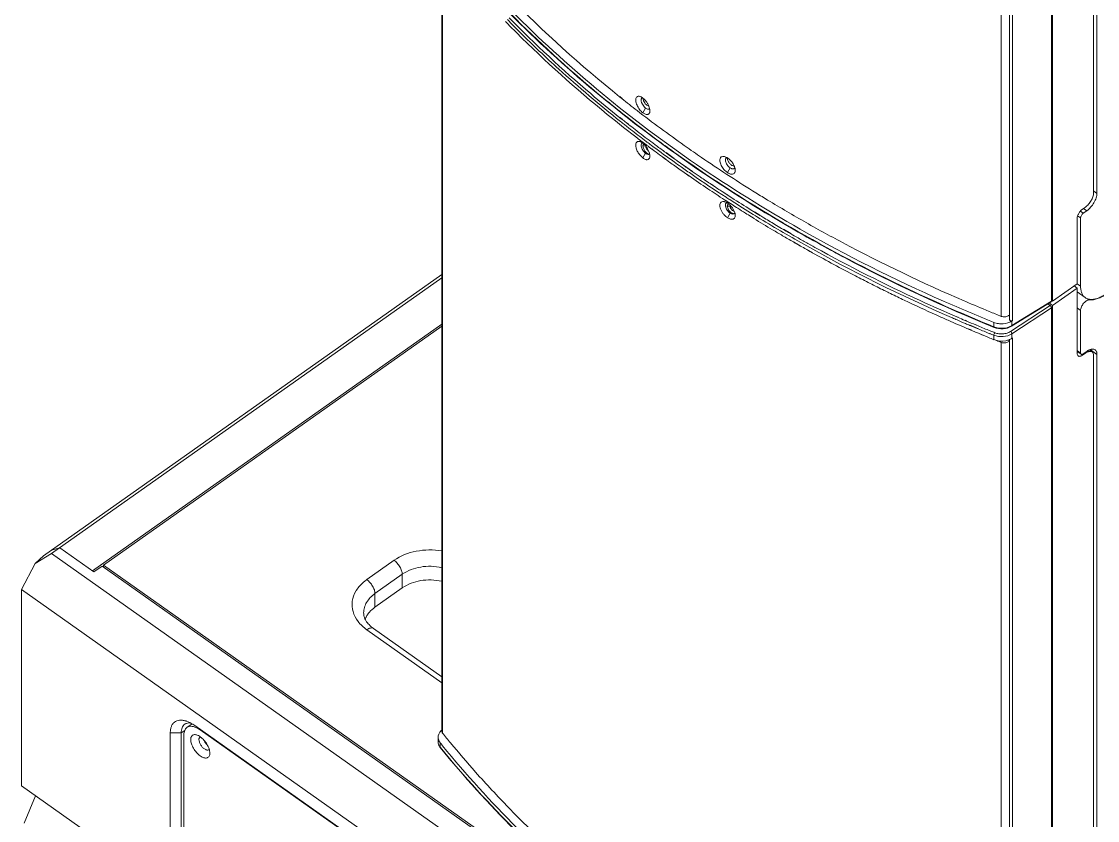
# Model space of a CAD drawing. Header units: millimetres. Extents: x 0 to 9253, y 0 to 2730.
# Drawn here: x 8467.5 to 8746.2, y 1696.5 to 1903.7 of the extents above; entities that cross this region are included whole.
import ezdxf

# ---------------------------------------------------------------- set-up
doc = ezdxf.new("R2010")
doc.units = ezdxf.units.MM
doc.layers.get('0').update_dxf_attribs({"lineweight": 13})

msp = doc.modelspace()

# ---------------------------------------------------------------- linework, layer by layer
at = {"color": 7, "linetype": 'Continuous'}
for p, q in [((8734.57, 1831.17), (8734.57, 2040.47)), ((8734.29, 2039.84), (8734.29, 1831.2)), ((8721.29, 2030.88), (8721.29, 1827.23)), ((8723.39, 1826.42), (8723.39, 2031.6)), ((8724.22, 1826.76), (8724.22, 2031.3)), ((8745.18, 1859.17), (8745.18, 2027.47)), ((8746.06, 2027.77), (8746.06, 1859.12)), ((8576.32, 1922.15), (8576.32, 1719.73)), ((8576.52, 1921.91), (8576.52, 1719.2)), ((8622.41, 1884.16), (8622.98, 1883.7)), ((8622.46, 1884.19), (8623.03, 1883.73)), ((8623.07, 1878.28), (8622.5, 1878.74)), ((8623.12, 1878.31), (8622.55, 1878.77)), ((8628.41, 1880.02), (8629.15, 1881.2)), ((8623.67, 1876.93), (8624.27, 1876.46)), ((8623.68, 1876.94), (8624.28, 1876.47)), ((8624.68, 1877.01), (8624.08, 1877.48)), ((8624.73, 1877.04), (8624.13, 1877.51)), ((8629.06, 1873.63), (8628.52, 1874.04)), ((8629.07, 1873.64), (8628.53, 1874.04)), ((8627.94, 1872.72), (8627.68, 1872.91)), ((8627.94, 1872.72), (8627.69, 1872.92)), ((8629.49, 1871.58), (8627.94, 1872.72)), ((8628.52, 1872.28), (8627.94, 1872.72)), ((8629.19, 1871.39), (8628.46, 1871.4)), ((8628.73, 1872.12), (8628.52, 1872.28)), ((8629.07, 1871.86), (8628.73, 1872.12)), ((8628.95, 1872.85), (8629.16, 1872.69)), ((8628.96, 1872.86), (8629.51, 1872.44)), ((8629.29, 1871.69), (8629.07, 1871.86)), ((8629.16, 1872.69), (8629.5, 1872.43)), ((8629.46, 1871.56), (8629.29, 1871.69)), ((8630.57, 1871.62), (8631.13, 1871.21)), ((8630.58, 1871.63), (8631.13, 1871.21)), ((8630.93, 1870.47), (8630.72, 1870.62)), ((8630.97, 1870.49), (8630.76, 1870.65)), ((8639.17, 1871.54), (8639.39, 1871.38)), ((8639.17, 1871.54), (8639.39, 1871.38)), ((8628.41, 1868.31), (8629.15, 1869.5)), ((8628.88, 1869.06), (8629.15, 1869.5)), ((8634.42, 1867.89), (8633.73, 1868.4)), ((8634.47, 1867.92), (8633.77, 1868.43)), ((8634.56, 1869.54), (8634.38, 1869.67)), ((8636.51, 1868.17), (8634.43, 1869.7)), ((8635.15, 1869.11), (8634.56, 1869.54)), ((8635.26, 1869.03), (8635.15, 1869.11)), ((8635.83, 1868.62), (8635.26, 1869.03)), ((8636.48, 1868.15), (8635.83, 1868.62)), ((8650.32, 1868.32), (8650.31, 1868.22)), ((8650.49, 1868.22), (8650.31, 1868.22)), ((8640.46, 1863.65), (8638.11, 1865.25)), ((8638.55, 1864.94), (8638.11, 1865.25)), ((8639.02, 1864.61), (8638.55, 1864.94)), ((8639.59, 1865.95), (8638.95, 1866.4)), ((8641.27, 1864.83), (8638.96, 1866.41)), ((8639.82, 1865.79), (8639.59, 1865.95)), ((8640.02, 1865.64), (8639.82, 1865.79)), ((8640.52, 1865.3), (8640.02, 1865.64)), ((8641.23, 1864.8), (8640.52, 1865.3)), ((8650.36, 1864.49), (8651.04, 1865.72)), ((8639.22, 1864.47), (8639.02, 1864.61)), ((8639.72, 1864.12), (8639.22, 1864.47)), ((8640.43, 1863.62), (8639.72, 1864.12)), ((8643.34, 1863.35), (8643.29, 1863.39)), ((8643.39, 1863.39), (8643.34, 1863.42)), ((8647, 1860.89), (8646.22, 1861.41)), ((8647.28, 1860.74), (8646.26, 1861.43)), ((8647.25, 1860.72), (8647, 1860.89)), ((8649, 1859.57), (8648.44, 1859.94)), ((8649, 1859.57), (8648.45, 1859.95)), ((8651.51, 1857.99), (8649, 1859.57)), ((8649.76, 1859.08), (8649, 1859.57)), ((8745.18, 1859.75), (8746.06, 1859.12)), ((8649.93, 1857.24), (8649.57, 1857.47)), ((8651.58, 1856.22), (8649.59, 1857.48)), ((8650.33, 1858.71), (8649.76, 1859.08)), ((8650.1, 1857.12), (8649.93, 1857.24)), ((8650.51, 1856.86), (8650.1, 1857.12)), ((8650.81, 1858.39), (8650.33, 1858.71)), ((8650.88, 1856.62), (8650.51, 1856.86)), ((8651.03, 1858.25), (8650.81, 1858.39)), ((8651.15, 1856.45), (8650.88, 1856.62)), ((8650.92, 1857.5), (8651.56, 1857.08)), ((8650.95, 1857.52), (8651.59, 1857.11)), ((8651.48, 1857.96), (8651.03, 1858.25)), ((8651.55, 1856.19), (8651.15, 1856.45)), ((8651, 1855.82), (8650.31, 1855.8)), ((8650.36, 1852.79), (8651.04, 1854.01)), ((8650.76, 1853.5), (8651.04, 1854.01)), ((8656.97, 1853.68), (8657.65, 1853.26)), ((8656.97, 1853.68), (8657.01, 1853.65)), ((8657.01, 1853.65), (8658.1, 1853)), ((8658.01, 1853.85), (8657.33, 1854.27)), ((8658.74, 1853.43), (8657.36, 1854.3)), ((8658.45, 1853.58), (8658.01, 1853.85)), ((8741.77, 1854.51), (8742.53, 1853.97)), ((8743.06, 1855.55), (8742.35, 1855.05)), ((8743.41, 1854.6), (8742.53, 1853.97)), ((8743.41, 1854.6), (8742.56, 1855.2)), ((8657.23, 1852.61), (8656.55, 1853.03)), ((8657.26, 1852.64), (8656.58, 1853.06)), ((8657.65, 1853.26), (8658.09, 1852.99)), ((8658.72, 1853.42), (8658.45, 1853.58)), ((8659.92, 1852.69), (8659.74, 1852.79)), ((8659.92, 1852.69), (8659.75, 1852.8)), ((8740.94, 1835.67), (8740.94, 1852.64)), ((8741.82, 1852.76), (8741.06, 1853.3)), ((8741.82, 1852.76), (8741.82, 1835.09)), ((8665.55, 1849.34), (8664.83, 1849.76)), ((8666.73, 1848.71), (8664.87, 1849.8)), ((8665.92, 1849.12), (8665.55, 1849.34)), ((8666.15, 1848.99), (8665.92, 1849.12)), ((8666.36, 1848.87), (8666.15, 1848.99)), ((8666.69, 1848.68), (8666.36, 1848.87)), ((8667.89, 1846.25), (8667.42, 1846.52)), ((8669.31, 1845.47), (8667.46, 1846.55)), ((8668.3, 1846.01), (8667.89, 1846.25)), ((8669.18, 1845.51), (8668.3, 1846.01)), ((8669.29, 1845.45), (8669.18, 1845.51)), ((8673.03, 1845.12), (8671.2, 1846.11)), ((8671.52, 1845.93), (8671.2, 1846.11)), ((8671.68, 1845.84), (8671.52, 1845.93)), ((8672.42, 1845.42), (8671.68, 1845.84)), ((8673.01, 1845.1), (8672.42, 1845.42)), ((8670.9, 1844.54), (8670.73, 1844.63)), ((8670.9, 1844.54), (8670.74, 1844.63)), ((8672.35, 1843.75), (8670.9, 1844.54)), ((8671.7, 1844.08), (8670.9, 1844.54)), ((8672.33, 1843.73), (8671.7, 1844.08)), ((8576.32, 1838.08), (8473.12, 1765.11)), ((8475.24, 1765.73), (8576.32, 1837.2)), ((8734.57, 1831.17), (8740.94, 1835.67)), ((8740.94, 1834.57), (8734.57, 1830.07)), ((8740.94, 1834.57), (8740.16, 1835.12)), ((8740.94, 1834.57), (8740.94, 1817.6)), ((8740.96, 1835.7), (8741.82, 1835.09)), ((8734.57, 1831.17), (8734.29, 1831.37)), ((8743.05, 1832.08), (8740.94, 1833.58)), ((8744.12, 1831.5), (8743.81, 1831.72)), ((8711.67, 1831.24), (8712.07, 1831.07)), ((8711.7, 1831.27), (8712.1, 1831.1)), ((8733.94, 1830.03), (8723.69, 1823.34)), ((8734.22, 1831.04), (8723.96, 1824.67)), ((8734.29, 1831.2), (8724.03, 1824.83)), ((8724.03, 1822.72), (8734.29, 1829.43)), ((8733.32, 1830.47), (8733.94, 1830.03)), ((8733.68, 1830.7), (8734.57, 1830.07)), ((8734.29, 1829.43), (8734.29, 1620.79)), ((8734.57, 1620.76), (8734.57, 1830.07)), ((8741.82, 1828.77), (8740.94, 1829.4)), ((8741.82, 1828.77), (8741.82, 1817.72)), ((8708.38, 1826.93), (8708.63, 1826.82)), ((8708.38, 1826.93), (8708.63, 1826.82)), ((8710.1, 1826.95), (8709.75, 1827.09)), ((8710.12, 1826.98), (8709.78, 1827.12)), ((8712.29, 1826.01), (8711.89, 1826.18)), ((8712.33, 1826.05), (8711.93, 1826.22)), ((8724.21, 1826.16), (8724.03, 1826.04)), ((8724.03, 1824.83), (8724.03, 1826.04)), ((8724.22, 1826.76), (8724.21, 1826.16)), ((8576.32, 1825.2), (8485.85, 1761.23)), ((8488.68, 1762.73), (8576.32, 1824.7)), ((8712.99, 1823.85), (8712.76, 1823.95)), ((8713.68, 1823.61), (8712.79, 1823.99)), ((8713.64, 1823.57), (8712.99, 1823.85)), ((8713.16, 1824.88), (8714.04, 1824.51)), ((8713.19, 1824.92), (8715.36, 1824.01)), ((8714.04, 1824.51), (8714.43, 1824.35)), ((8714.43, 1824.35), (8714.61, 1824.28)), ((8714.61, 1824.28), (8715.33, 1823.98)), ((8714.88, 1824.92), (8714.66, 1825.01)), ((8714.92, 1824.96), (8714.7, 1825.05)), ((8715.75, 1822.68), (8714.93, 1823.03)), ((8716.74, 1822.3), (8714.96, 1823.06)), ((8718.56, 1823.41), (8717.99, 1823.64)), ((8718.57, 1823.42), (8718.01, 1823.66)), ((8719.36, 1825.66), (8719.36, 1824.52)), ((8716.27, 1822.47), (8715.75, 1822.68)), ((8716.72, 1822.28), (8716.27, 1822.47)), ((8718.29, 1822.77), (8718.37, 1822.73)), ((8718.3, 1822.78), (8718.38, 1822.74)), ((8719.36, 1821.19), (8719.36, 1822.33)), ((8721.29, 1820.47), (8721.29, 1616.83)), ((8723.39, 1616.02), (8723.39, 1821.2)), ((8724.03, 1821.52), (8724.03, 1822.72)), ((8724.03, 1821.52), (8724.22, 1821.64)), ((8724.22, 1821.34), (8724.22, 1821.64)), ((8724.22, 1821.04), (8724.22, 1821.34)), ((8724.22, 1820.89), (8724.22, 1821.04)), ((8724.22, 1616.36), (8724.22, 1820.89)), ((8740.94, 1818.35), (8741.82, 1817.72)), ((8741.95, 1817.4), (8740.94, 1818.12)), ((8742.35, 1817.18), (8743.06, 1817.68)), ((8742.53, 1817.51), (8743.41, 1818.14)), ((8743.06, 1817.68), (8742.91, 1817.78)), ((8744.08, 1818.52), (8744.79, 1818.01)), ((8746.06, 1817.36), (8744.3, 1818.61)), ((8742.1, 1817.36), (8742.35, 1817.18)), ((8745.18, 1648.77), (8745.18, 1817.06)), ((8746.06, 1817.36), (8746.06, 1648.72)), ((8477.36, 1767.23), (8475.24, 1766.61)), ((8477.36, 1767.23), (8486.2, 1760.98)), ((8471, 1763.17), (8475.24, 1765.73)), ((8473.12, 1765.11), (8471, 1763.17)), ((8799.8, 1536.23), (8475.24, 1765.73)), ((8471, 1763.17), (8467.46, 1756.4)), ((8488.32, 1762.48), (8486.2, 1760.98)), ((8795.21, 1545.48), (8488.32, 1762.48)), ((8488.68, 1762.23), (8488.68, 1762.73)), ((8488.68, 1762.73), (8795.56, 1545.73)), ((8556.91, 1758.98), (8563.98, 1763.98)), ((8566.1, 1760.36), (8559.03, 1755.36)), ((8566.1, 1756.82), (8566.1, 1760.36)), ((8467.46, 1756.4), (8467.46, 1705.49)), ((8790.61, 1527.9), (8467.46, 1756.4)), ((8559.03, 1751.82), (8566.1, 1756.82)), ((8559.03, 1755.36), (8559.03, 1751.82)), ((8576.32, 1732.26), (8556.91, 1745.98)), ((8576.32, 1733.81), (8558.64, 1746.31)), ((8508.83, 1719.25), (8509.75, 1719.9)), ((8511.63, 1721.58), (8510.31, 1720.65)), ((8512.36, 1721.12), (8745.71, 1556.12)), ((8513.86, 1720.06), (8513.78, 1720)), ((8513.78, 1720), (8746.87, 1555.17)), ((8506, 1688.14), (8506, 1719.25)), ((8506, 1719.25), (8508.83, 1719.25)), ((8508.83, 1688.14), (8508.83, 1719.25)), ((8509.54, 1687.64), (8509.54, 1718.75)), ((8575.38, 1718.1), (8575.38, 1716.94)), ((8575.91, 1716.69), (8575.91, 1715.55)), ((8576, 1715.44), (8575.91, 1715.55)), ((8576, 1715.44), (8575.91, 1715.55)), ((8790.61, 1476.99), (8467.46, 1705.49)), ((8471.1, 1702.92), (8468.17, 1695.8))]:
    msp.add_line(p, q, dxfattribs=at)
for centre, radius, start, end in [((8806.44, 2112.08), 298.43, 224.2931, 225.0731), ((8626.41, 1881.22), 3.29, 52.519, 53.9969), ((8630.52, 1883), 2.26, 230.0017, 232.512), ((8830.45, 2138.99), 333.81, 231.5032, 231.7242), ((8830.4, 2139.07), 333.16, 231.5152, 231.7369), ((8832.29, 2141.33), 336.8, 231.8554, 232.6833), ((8831.92, 2141.01), 335.63, 231.8682, 232.2447), ((8833.37, 2142.88), 337.99, 232.2448, 232.6932), ((8834.02, 2143.6), 339.65, 232.682, 232.859), ((8835.36, 2145.49), 341.27, 232.8074, 233.21), ((8626.41, 1869.52), 3.29, 52.519, 53.9969), ((8839.06, 2149.71), 348.28, 232.9996, 233.2578), ((8834.96, 2144.84), 341.21, 232.9751, 233.2003), ((8840.52, 2151.66), 350.71, 233.301, 233.6767), ((8836.47, 2146.97), 343.13, 233.2098, 233.4003), ((8837.78, 2148.75), 345.33, 233.4006, 233.9141), ((8841.65, 2153.2), 352.62, 233.6765, 233.8678), ((8842.95, 2154.99), 354.84, 234.0078, 234.1904), ((8840.65, 2152.7), 350.22, 234.3403, 234.5316), ((8648.57, 1865.56), 3.28, 56.8479, 58.7382), ((8844.57, 2157.24), 357.61, 234.1911, 234.7358), ((8841.55, 2153.96), 351.77, 234.5317, 234.8337), ((8844.43, 2158.1), 356.81, 235.2847, 235.686), ((8849.28, 2164), 365.85, 235.1885, 236.1094), ((8846.16, 2160.62), 359.87, 235.6957, 236.2497), ((8852.47, 2168.75), 371.57, 236.1102, 236.9025), ((8848.19, 2163.67), 363.53, 236.4451, 236.6686), ((8850.22, 2166.66), 367.84, 237.0172, 237.1926), ((8648.57, 1853.86), 3.28, 56.8479, 58.7382), ((8852.6, 2170.5), 371.66, 237.2378, 238.149), ((8852.31, 2169.93), 371.72, 237.3118, 238.2977), ((8855.69, 2173.71), 377.48, 237.2615, 237.5297), ((8856.89, 2175.6), 379.72, 237.5297, 237.8791), ((8858.1, 2177.52), 381.99, 237.8791, 238.1541), ((8854.24, 2173.13), 374.76, 238.1485, 238.303), ((8860.92, 2182.1), 387.38, 238.2749, 239.1105), ((8855.71, 2175.53), 377.58, 238.5513, 238.7333), ((8857.25, 2178.07), 380.54, 238.7648, 239.3103), ((8863.02, 2185.61), 391.46, 239.1103, 239.5507), ((8858.57, 2180.29), 383.12, 239.3102, 239.6232), ((8864.66, 2188.4), 394.7, 239.5508, 240.018), ((8860.73, 2184), 387.42, 239.943, 240.2785), ((8861.99, 2186.21), 389.96, 240.2786, 240.7086), ((8867, 2192.47), 399.39, 240.3277, 240.5662), ((8877.7, 2212.56), 422.16, 243.1918, 243.7431), ((8878.73, 2214.66), 424.49, 243.743, 243.9263), ((8880.01, 2217.28), 427.41, 243.9268, 244.4581), ((8881.13, 2219.63), 430.01, 244.458, 244.6832), ((8887.12, 2238.81), 443.73, 246.7659, 247.6166), ((8734.16, 1831.14), 0.125, 301.8787, 315.9106), ((8887.59, 2233.83), 445.62, 246.2666, 246.9006), ((8881.02, 2224.47), 433.42, 246.562, 246.7357), ((8881.68, 2226.01), 435.09, 246.7358, 247.05), ((8882.14, 2227.13), 435.6, 246.737, 246.994), ((8883.17, 2229.56), 438.24, 247.051, 247.3869), ((8888.95, 2243.24), 448.53, 247.6155, 248.0496), ((8882.31, 2227.5), 436.71, 247.0499, 247.2111), ((8888.91, 2236.93), 448.98, 247.023, 247.2017), ((8884.34, 2232.38), 441.3, 247.4182, 247.8545), ((8883.83, 2231.15), 440.66, 247.5192, 247.9347), ((8885.34, 2234.85), 443.95, 247.9338, 248.0783), ((8721.14, 1828.86), 4.68, 247.6998, 248.9898), ((8721.98, 1828.12), 3.88, 299.8644, 301.8963), ((8890.02, 2239.6), 451.87, 247.4486, 247.6189), ((8890.48, 2240.72), 453.09, 247.6189, 247.8098), ((8884.53, 2232.87), 442.52, 247.9463, 248.084), ((8889.29, 2237.32), 449.43, 247.8919, 248.0494), ((8561.08, 1751.91), 8.09, 147.6036, 149.6873), ((8561.73, 1746.65), 5.65, 155.3653, 158.3524), ((8508.21, 1716.49), 6.11, 70.5174, 72.7935), ((8578.23, 1717.66), 2.97, 137.7334, 139.0596), ((8786.23, 1887.04), 270.65, 219.0055, 219.2178)]:
    msp.add_arc(centre, radius, start, end, dxfattribs=at)
for points, knots in [([(8669.16, 1849.86), (8660, 1855.06), (8642.37, 1866.05), (8617.81, 1884.46), (8595.74, 1904.43), (8582.61, 1918.89), (8576.54, 1926.32)], [0, 0, 0, 0, 0.261657, 0.515587, 0.761654, 1, 1, 1, 1]), ([(8575.96, 1925.81), (8582.02, 1918.38), (8595.17, 1903.92), (8617.25, 1883.91), (8641.85, 1865.4), (8659.52, 1854.33), (8668.69, 1849.07)], [0, 0, 0, 0, 0.237758, 0.483668, 0.737814, 1, 1, 1, 1]), ([(8617.99, 1884), (8610.22, 1890.4), (8595.5, 1903.66), (8582.15, 1918.32), (8576, 1925.85)], [0, 0, 0, 0, 0.508577, 1, 1, 1, 1]), ([(8585.1, 1919.47), (8587.89, 1916.33), (8599.56, 1903.78), (8612.32, 1892.26), (8622.41, 1884.16)], [0, 0, 0, 0, 0.244822, 1, 1, 1, 1]), ([(8593.33, 1904.17), (8594.01, 1903.48), (8596.72, 1900.72), (8599.49, 1898.02), (8601.59, 1896.02)], [0, 0, 0, 0, 0.24885, 1, 1, 1, 1]), ([(8622.5, 1878.74), (8619.94, 1880.78), (8609.98, 1888.97), (8600.52, 1897.77), (8593.8, 1904.65)], [0, 0, 0, 0, 0.253886, 1, 1, 1, 1]), ([(8627.68, 1872.91), (8624.82, 1875.1), (8613.71, 1883.86), (8603.16, 1893.34), (8595.69, 1900.79)], [0, 0, 0, 0, 0.254434, 1, 1, 1, 1]), ([(8601.59, 1896.02), (8603.26, 1894.44), (8610.08, 1888.11), (8617.18, 1882.09), (8622.66, 1877.73)], [0, 0, 0, 0, 0.247303, 1, 1, 1, 1]), ([(8627.24, 1884.29), (8627.12, 1884.28), (8626.9, 1884.21), (8626.75, 1884.02), (8626.7, 1883.91)], [0, 0, 0, 0, 0.495877, 1, 1, 1, 1]), ([(8627.77, 1884.21), (8627.72, 1884.22), (8627.55, 1884.28), (8627.37, 1884.31), (8627.24, 1884.29)], [0, 0, 0, 0, 0.276366, 1, 1, 1, 1]), ([(8617.99, 1884), (8619.1, 1883.09), (8621.91, 1880.81), (8626.47, 1877.22), (8629.95, 1874.6), (8631.71, 1873.29)], [0, 0, 0, 0, 0.248177, 0.622893, 1, 1, 1, 1]), ([(8622.98, 1883.7), (8624.29, 1882.66), (8629.59, 1878.48), (8635.02, 1874.47), (8639.17, 1871.54)], [0, 0, 0, 0, 0.248071, 1, 1, 1, 1]), ([(8626.7, 1883.91), (8626.64, 1883.8), (8626.57, 1883.52), (8626.59, 1883.06), (8626.7, 1882.53), (8626.98, 1881.78), (8627.41, 1881.05), (8627.95, 1880.41), (8628.26, 1880.14), (8628.41, 1880.02)], [0, 0, 0, 0, 0.084889, 0.187709, 0.307676, 0.441609, 0.728359, 0.869139, 1, 1, 1, 1]), ([(8628.34, 1883.89), (8628.3, 1883.92), (8628.11, 1884.05), (8627.92, 1884.15), (8627.77, 1884.21)], [0, 0, 0, 0, 0.270135, 1, 1, 1, 1]), ([(8628.02, 1883.03), (8628.01, 1883.07), (8627.99, 1883.23), (8627.99, 1883.39), (8628.02, 1883.5)], [0, 0, 0, 0, 0.276991, 1, 1, 1, 1]), ([(8628.02, 1883.5), (8628.02, 1883.54), (8628.06, 1883.65), (8628.12, 1883.75), (8628.19, 1883.81)], [0, 0, 0, 0, 0.277812, 1, 1, 1, 1]), ([(8628.32, 1882.21), (8628.28, 1882.28), (8628.15, 1882.54), (8628.06, 1882.82), (8628.02, 1883.03)], [0, 0, 0, 0, 0.267528, 1, 1, 1, 1]), ([(8629.07, 1881.27), (8628.92, 1881.39), (8628.64, 1881.69), (8628.41, 1882.03), (8628.32, 1882.21)], [0, 0, 0, 0, 0.486027, 1, 1, 1, 1]), ([(8628.74, 1883.55), (8628.72, 1883.58), (8628.61, 1883.68), (8628.5, 1883.77), (8628.41, 1883.84)], [0, 0, 0, 0, 0.257227, 1, 1, 1, 1]), ([(8628.46, 1883.82), (8628.46, 1883.8), (8628.46, 1883.72), (8628.47, 1883.64), (8628.48, 1883.59)], [0, 0, 0, 0, 0.23618, 1, 1, 1, 1]), ([(8628.48, 1883.59), (8628.49, 1883.55), (8628.52, 1883.37), (8628.58, 1883.21), (8628.63, 1883.09)], [0, 0, 0, 0, 0.234195, 1, 1, 1, 1]), ([(8628.63, 1883.09), (8628.71, 1882.91), (8628.89, 1882.59), (8629.22, 1882.17), (8629.58, 1881.86), (8629.86, 1881.74), (8629.98, 1881.72)], [0, 0, 0, 0, 0.281936, 0.560247, 0.806183, 1, 1, 1, 1]), ([(8629.61, 1882.46), (8629.55, 1882.56), (8629.3, 1882.95), (8628.99, 1883.31), (8628.74, 1883.55)], [0, 0, 0, 0, 0.255602, 1, 1, 1, 1]), ([(8630.18, 1881.09), (8630.13, 1881.32), (8629.97, 1881.79), (8629.74, 1882.24), (8629.61, 1882.46)], [0, 0, 0, 0, 0.478308, 1, 1, 1, 1]), ([(8628.41, 1880.02), (8628.62, 1879.86), (8628.94, 1879.66), (8629.39, 1879.55), (8629.68, 1879.56), (8629.92, 1879.66), (8630.1, 1879.86), (8630.22, 1880.13), (8630.25, 1880.33), (8630.25, 1880.44)], [0, 0, 0, 0, 0.314459, 0.442818, 0.553813, 0.654419, 0.756039, 0.868974, 1, 1, 1, 1]), ([(8630.18, 1881.09), (8630.14, 1881.03), (8630, 1880.92), (8629.73, 1880.91), (8629.44, 1881.01), (8629.24, 1881.13), (8629.15, 1881.2)], [0, 0, 0, 0, 0.197488, 0.412219, 0.67751, 1, 1, 1, 1]), ([(8630.25, 1880.44), (8630.25, 1880.49), (8630.25, 1880.71), (8630.22, 1880.93), (8630.18, 1881.09)], [0, 0, 0, 0, 0.230844, 1, 1, 1, 1]), ([(8631.71, 1873.29), (8632.19, 1872.94), (8634.13, 1871.51), (8636.09, 1870.1), (8637.56, 1869.05)], [0, 0, 0, 0, 0.249311, 1, 1, 1, 1]), ([(8626.61, 1871.95), (8626.61, 1871.93), (8626.59, 1871.83), (8626.58, 1871.72), (8626.58, 1871.64)], [0, 0, 0, 0, 0.237164, 1, 1, 1, 1]), ([(8626.58, 1871.64), (8626.58, 1871.36), (8626.7, 1870.74), (8627.09, 1869.84), (8627.67, 1869), (8628.15, 1868.51), (8628.41, 1868.31)], [0, 0, 0, 0, 0.217733, 0.476549, 0.747717, 1, 1, 1, 1]), ([(8627.24, 1872.59), (8627.16, 1872.58), (8627.01, 1872.54), (8626.75, 1872.35), (8626.65, 1872.11), (8626.61, 1871.95)], [0, 0, 0, 0, 0.243102, 0.477164, 1, 1, 1, 1]), ([(8627.77, 1872.5), (8627.72, 1872.52), (8627.55, 1872.57), (8627.37, 1872.6), (8627.24, 1872.59)], [0, 0, 0, 0, 0.276366, 1, 1, 1, 1]), ([(8628.34, 1872.18), (8628.3, 1872.21), (8628.11, 1872.34), (8627.92, 1872.44), (8627.77, 1872.5)], [0, 0, 0, 0, 0.270135, 1, 1, 1, 1]), ([(8628.02, 1871.32), (8628.01, 1871.37), (8627.99, 1871.52), (8627.99, 1871.68), (8628.02, 1871.79)], [0, 0, 0, 0, 0.276991, 1, 1, 1, 1]), ([(8628.02, 1871.79), (8628.04, 1871.88), (8628.1, 1872.05), (8628.25, 1872.15), (8628.33, 1872.17)], [0, 0, 0, 0, 0.531803, 1, 1, 1, 1]), ([(8629.15, 1869.5), (8629.01, 1869.6), (8628.74, 1869.86), (8628.41, 1870.32), (8628.16, 1870.81), (8628.05, 1871.16), (8628.02, 1871.32)], [0, 0, 0, 0, 0.24352, 0.506483, 0.766279, 1, 1, 1, 1]), ([(8630.18, 1869.38), (8630.13, 1869.64), (8629.94, 1870.16), (8629.54, 1870.9), (8629.03, 1871.58), (8628.62, 1871.97), (8628.41, 1872.13)], [0, 0, 0, 0, 0.23793, 0.497656, 0.758456, 1, 1, 1, 1]), ([(8628.48, 1871.61), (8628.48, 1871.59), (8628.47, 1871.52), (8628.46, 1871.46), (8628.46, 1871.4)], [0, 0, 0, 0, 0.235302, 1, 1, 1, 1]), ([(8628.46, 1871.4), (8628.46, 1871.2), (8628.57, 1870.76), (8628.78, 1870.37), (8628.91, 1870.17)], [0, 0, 0, 0, 0.457442, 1, 1, 1, 1]), ([(8628.54, 1871.76), (8628.54, 1871.75), (8628.51, 1871.7), (8628.49, 1871.65), (8628.48, 1871.61)], [0, 0, 0, 0, 0.236309, 1, 1, 1, 1]), ([(8628.68, 1871.89), (8628.64, 1871.87), (8628.59, 1871.83), (8628.55, 1871.77), (8628.54, 1871.76)], [0, 0, 0, 0, 0.738781, 1, 1, 1, 1]), ([(8629.7, 1870.28), (8629.55, 1870.43), (8629.33, 1870.77), (8629.2, 1871.16), (8629.19, 1871.35)], [0, 0, 0, 0, 0.527327, 1, 1, 1, 1]), ([(8638.33, 1865.99), (8637.72, 1866.42), (8635.3, 1868.14), (8632.91, 1869.89), (8631.13, 1871.21)], [0, 0, 0, 0, 0.250838, 1, 1, 1, 1]), ([(8639.39, 1871.38), (8640.8, 1870.38), (8646.55, 1866.39), (8652.4, 1862.56), (8656.87, 1859.78)], [0, 0, 0, 0, 0.248118, 1, 1, 1, 1]), ([(8628.41, 1868.31), (8628.62, 1868.15), (8628.94, 1867.96), (8629.39, 1867.84), (8629.68, 1867.85), (8629.92, 1867.96), (8630.1, 1868.15), (8630.22, 1868.42), (8630.25, 1868.62), (8630.25, 1868.73)], [0, 0, 0, 0, 0.314459, 0.442818, 0.553813, 0.654419, 0.756039, 0.868974, 1, 1, 1, 1]), ([(8628.91, 1870.17), (8628.95, 1870.11), (8629.11, 1869.88), (8629.3, 1869.68), (8629.46, 1869.56)], [0, 0, 0, 0, 0.263168, 1, 1, 1, 1]), ([(8629.79, 1869.21), (8629.68, 1869.22), (8629.45, 1869.29), (8629.25, 1869.42), (8629.15, 1869.5)], [0, 0, 0, 0, 0.447577, 1, 1, 1, 1]), ([(8629.46, 1869.56), (8629.55, 1869.49), (8629.73, 1869.37), (8629.93, 1869.3), (8630.02, 1869.29)], [0, 0, 0, 0, 0.553162, 1, 1, 1, 1]), ([(8629.99, 1870.04), (8629.96, 1870.06), (8629.86, 1870.12), (8629.76, 1870.21), (8629.7, 1870.28)], [0, 0, 0, 0, 0.227353, 1, 1, 1, 1]), ([(8630.18, 1869.38), (8630.14, 1869.32), (8630.02, 1869.22), (8629.87, 1869.2), (8629.79, 1869.21)], [0, 0, 0, 0, 0.483703, 1, 1, 1, 1]), ([(8630.25, 1868.73), (8630.25, 1868.78), (8630.25, 1869), (8630.22, 1869.22), (8630.18, 1869.38)], [0, 0, 0, 0, 0.230844, 1, 1, 1, 1]), ([(8719.36, 1824.52), (8711.95, 1827.56), (8683.51, 1840.09), (8656.38, 1855.69), (8637.56, 1869.05)], [0, 0, 0, 0, 0.257547, 1, 1, 1, 1]), ([(8648.51, 1868.29), (8648.38, 1868.04), (8648.36, 1867.55), (8648.51, 1866.91), (8648.81, 1866.16), (8649.28, 1865.46), (8649.87, 1864.86), (8650.2, 1864.6), (8650.36, 1864.49)], [0, 0, 0, 0, 0.187325, 0.306257, 0.43896, 0.724731, 0.866634, 1, 1, 1, 1]), ([(8648.85, 1868.63), (8648.78, 1868.6), (8648.64, 1868.5), (8648.55, 1868.36), (8648.51, 1868.29)], [0, 0, 0, 0, 0.492142, 1, 1, 1, 1]), ([(8649.74, 1868.62), (8649.66, 1868.65), (8649.37, 1868.73), (8649.04, 1868.72), (8648.85, 1868.63)], [0, 0, 0, 0, 0.288452, 1, 1, 1, 1]), ([(8650.27, 1868.37), (8650.23, 1868.4), (8650.06, 1868.5), (8649.88, 1868.58), (8649.74, 1868.62)], [0, 0, 0, 0, 0.26481, 1, 1, 1, 1]), ([(8649.82, 1867.48), (8649.8, 1867.6), (8649.78, 1867.81), (8649.85, 1868.1), (8650.02, 1868.31), (8650.19, 1868.36), (8650.27, 1868.37)], [0, 0, 0, 0, 0.306239, 0.559167, 0.777555, 1, 1, 1, 1]), ([(8650.31, 1868.22), (8650.31, 1868.2), (8650.31, 1868.12), (8650.32, 1868.04), (8650.34, 1867.98)], [0, 0, 0, 0, 0.236778, 1, 1, 1, 1]), ([(8650.34, 1867.98), (8650.34, 1867.94), (8650.38, 1867.77), (8650.45, 1867.6), (8650.51, 1867.48)], [0, 0, 0, 0, 0.234344, 1, 1, 1, 1]), ([(8651.66, 1867.01), (8651.49, 1867.27), (8651.09, 1867.75), (8650.61, 1868.15), (8650.36, 1868.31)], [0, 0, 0, 0, 0.515294, 1, 1, 1, 1]), ([(8638.33, 1865.99), (8639.28, 1865.32), (8643.12, 1862.63), (8647.02, 1860.03), (8649.97, 1858.11)], [0, 0, 0, 0, 0.248731, 1, 1, 1, 1]), ([(8651.04, 1865.72), (8650.89, 1865.82), (8650.6, 1866.06), (8650.24, 1866.5), (8649.97, 1866.97), (8649.85, 1867.32), (8649.82, 1867.48)], [0, 0, 0, 0, 0.247334, 0.510735, 0.768697, 1, 1, 1, 1]), ([(8650.36, 1864.49), (8650.61, 1864.34), (8650.98, 1864.15), (8651.5, 1864.08), (8651.82, 1864.13), (8652.08, 1864.29), (8652.26, 1864.55), (8652.36, 1864.88), (8652.36, 1865.12), (8652.35, 1865.25)], [0, 0, 0, 0, 0.305775, 0.431855, 0.542075, 0.644054, 0.748715, 0.865464, 1, 1, 1, 1]), ([(8650.51, 1867.48), (8650.62, 1867.27), (8650.88, 1866.88), (8651.24, 1866.56), (8651.43, 1866.44)], [0, 0, 0, 0, 0.51021, 1, 1, 1, 1]), ([(8651.52, 1865.5), (8651.48, 1865.51), (8651.31, 1865.56), (8651.16, 1865.65), (8651.04, 1865.72)], [0, 0, 0, 0, 0.229007, 1, 1, 1, 1]), ([(8651.43, 1866.44), (8651.49, 1866.4), (8651.69, 1866.29), (8651.93, 1866.22), (8652.09, 1866.23)], [0, 0, 0, 0, 0.28903, 1, 1, 1, 1]), ([(8652.25, 1865.82), (8652.22, 1865.75), (8652.16, 1865.63), (8651.91, 1865.45), (8651.67, 1865.47), (8651.52, 1865.5)], [0, 0, 0, 0, 0.243655, 0.473938, 1, 1, 1, 1]), ([(8652.24, 1865.83), (8652.21, 1865.92), (8652.07, 1866.34), (8651.85, 1866.73), (8651.66, 1867.01)], [0, 0, 0, 0, 0.235342, 1, 1, 1, 1]), ([(8652.35, 1865.25), (8652.35, 1865.29), (8652.33, 1865.49), (8652.29, 1865.68), (8652.24, 1865.83)], [0, 0, 0, 0, 0.235824, 1, 1, 1, 1]), ([(8656.87, 1859.78), (8657.95, 1859.1), (8662.33, 1856.41), (8666.76, 1853.8), (8670.12, 1851.88)], [0, 0, 0, 0, 0.248701, 1, 1, 1, 1]), ([(8648.85, 1856.92), (8648.73, 1856.86), (8648.51, 1856.66), (8648.37, 1856.21), (8648.39, 1855.66), (8648.56, 1855.04), (8648.86, 1854.4), (8649.28, 1853.77), (8649.78, 1853.22), (8650.17, 1852.92), (8650.36, 1852.79)], [0, 0, 0, 0, 0.079523, 0.169068, 0.278287, 0.407578, 0.552616, 0.705479, 0.857451, 1, 1, 1, 1]), ([(8649.74, 1856.91), (8649.66, 1856.94), (8649.37, 1857.02), (8649.04, 1857.01), (8648.85, 1856.92)], [0, 0, 0, 0, 0.288452, 1, 1, 1, 1]), ([(8650.27, 1856.66), (8650.23, 1856.69), (8650.06, 1856.79), (8649.88, 1856.87), (8649.74, 1856.91)], [0, 0, 0, 0, 0.26481, 1, 1, 1, 1]), ([(8649.82, 1855.77), (8649.8, 1855.89), (8649.78, 1856.1), (8649.85, 1856.39), (8650.02, 1856.6), (8650.19, 1856.65), (8650.27, 1856.66)], [0, 0, 0, 0, 0.306239, 0.559167, 0.777555, 1, 1, 1, 1]), ([(8652.24, 1854.12), (8652.17, 1854.36), (8651.96, 1854.85), (8651.53, 1855.52), (8650.99, 1856.13), (8650.58, 1856.46), (8650.36, 1856.6)], [0, 0, 0, 0, 0.239543, 0.497578, 0.756803, 1, 1, 1, 1]), ([(8745.18, 1859.17), (8745.18, 1858.86), (8745.04, 1858.18), (8744.58, 1857.2), (8743.91, 1856.28), (8743.36, 1855.76), (8743.06, 1855.55)], [0, 0, 0, 0, 0.217692, 0.475355, 0.7463, 1, 1, 1, 1]), ([(8743.41, 1854.6), (8743.78, 1854.86), (8744.48, 1855.51), (8745.31, 1856.65), (8745.81, 1857.71), (8746.02, 1858.54), (8746.06, 1858.94), (8746.06, 1859.12)], [0, 0, 0, 0, 0.25354, 0.524314, 0.781814, 0.897192, 1, 1, 1, 1]), ([(8651.04, 1854.01), (8650.89, 1854.11), (8650.6, 1854.35), (8650.24, 1854.79), (8649.97, 1855.27), (8649.85, 1855.61), (8649.82, 1855.77)], [0, 0, 0, 0, 0.247334, 0.510735, 0.768697, 1, 1, 1, 1]), ([(8650.33, 1856.01), (8650.33, 1855.99), (8650.32, 1855.92), (8650.31, 1855.86), (8650.31, 1855.8)], [0, 0, 0, 0, 0.237673, 1, 1, 1, 1]), ([(8650.31, 1855.8), (8650.31, 1855.64), (8650.39, 1855.29), (8650.55, 1854.98), (8650.65, 1854.82)], [0, 0, 0, 0, 0.457818, 1, 1, 1, 1]), ([(8650.5, 1856.28), (8650.46, 1856.25), (8650.39, 1856.16), (8650.35, 1856.06), (8650.33, 1856.01)], [0, 0, 0, 0, 0.477793, 1, 1, 1, 1]), ([(8650.7, 1856.36), (8650.68, 1856.36), (8650.61, 1856.34), (8650.55, 1856.31), (8650.5, 1856.28)], [0, 0, 0, 0, 0.260623, 1, 1, 1, 1]), ([(8650.65, 1854.82), (8650.7, 1854.74), (8650.92, 1854.44), (8651.2, 1854.17), (8651.43, 1854.02)], [0, 0, 0, 0, 0.258629, 1, 1, 1, 1]), ([(8651, 1855.82), (8651, 1855.84), (8651.01, 1855.91), (8651.03, 1855.99), (8651.05, 1856.04)], [0, 0, 0, 0, 0.272757, 1, 1, 1, 1]), ([(8651.59, 1854.77), (8651.42, 1854.91), (8651.21, 1855.16), (8651.04, 1855.54), (8651, 1855.73), (8651, 1855.82)], [0, 0, 0, 0, 0.536249, 0.786514, 1, 1, 1, 1]), ([(8651.52, 1853.79), (8651.48, 1853.8), (8651.31, 1853.86), (8651.16, 1853.94), (8651.04, 1854.01)], [0, 0, 0, 0, 0.229007, 1, 1, 1, 1]), ([(8651.43, 1854.02), (8651.45, 1854.01), (8651.52, 1853.97), (8651.59, 1853.93), (8651.65, 1853.91)], [0, 0, 0, 0, 0.259061, 1, 1, 1, 1]), ([(8652.25, 1854.11), (8652.22, 1854.04), (8652.16, 1853.92), (8651.91, 1853.74), (8651.67, 1853.76), (8651.52, 1853.79)], [0, 0, 0, 0, 0.243655, 0.473938, 1, 1, 1, 1]), ([(8651.76, 1854.64), (8651.74, 1854.65), (8651.68, 1854.69), (8651.63, 1854.73), (8651.59, 1854.77)], [0, 0, 0, 0, 0.24284, 1, 1, 1, 1]), ([(8651.65, 1853.91), (8651.66, 1853.9), (8651.73, 1853.87), (8651.8, 1853.85), (8651.85, 1853.84)], [0, 0, 0, 0, 0.261588, 1, 1, 1, 1]), ([(8652.1, 1854.51), (8652.07, 1854.52), (8651.95, 1854.54), (8651.84, 1854.59), (8651.76, 1854.64)], [0, 0, 0, 0, 0.226048, 1, 1, 1, 1]), ([(8651.85, 1853.84), (8651.86, 1853.83), (8651.91, 1853.82), (8651.95, 1853.82), (8651.98, 1853.81)], [0, 0, 0, 0, 0.258601, 1, 1, 1, 1]), ([(8652.35, 1853.54), (8652.35, 1853.58), (8652.33, 1853.78), (8652.29, 1853.97), (8652.24, 1854.12)], [0, 0, 0, 0, 0.235824, 1, 1, 1, 1]), ([(8742.35, 1855.05), (8742.15, 1854.91), (8741.78, 1854.57), (8741.34, 1853.95), (8741.03, 1853.3), (8740.94, 1852.85), (8740.94, 1852.64)], [0, 0, 0, 0, 0.25369, 0.524649, 0.782315, 1, 1, 1, 1]), ([(8741.82, 1852.76), (8741.82, 1852.87), (8741.87, 1853.1), (8742.02, 1853.42), (8742.24, 1853.73), (8742.43, 1853.9), (8742.53, 1853.97)], [0, 0, 0, 0, 0.217685, 0.475351, 0.74631, 1, 1, 1, 1]), ([(8650.36, 1852.79), (8650.61, 1852.63), (8650.98, 1852.44), (8651.5, 1852.37), (8651.82, 1852.42), (8652.08, 1852.59), (8652.26, 1852.84), (8652.36, 1853.17), (8652.36, 1853.41), (8652.35, 1853.54)], [0, 0, 0, 0, 0.305775, 0.431855, 0.542075, 0.644054, 0.748715, 0.865464, 1, 1, 1, 1]), ([(8658.09, 1852.99), (8662.05, 1850.56), (8678.33, 1840.99), (8695.31, 1832.6), (8708.38, 1826.93)], [0, 0, 0, 0, 0.24573, 1, 1, 1, 1]), ([(8670.12, 1851.88), (8673.43, 1850), (8686.98, 1842.54), (8700.96, 1835.85), (8711.67, 1831.24)], [0, 0, 0, 0, 0.246538, 1, 1, 1, 1]), ([(8668.69, 1849.07), (8672.7, 1846.77), (8689.19, 1837.7), (8706.29, 1829.74), (8719.42, 1824.36)], [0, 0, 0, 0, 0.245843, 1, 1, 1, 1]), ([(8719.36, 1825.66), (8714.98, 1827.43), (8697.86, 1834.67), (8681.21, 1843.01), (8669.16, 1849.86)], [0, 0, 0, 0, 0.254036, 1, 1, 1, 1]), ([(8687.3, 1835.78), (8686.04, 1836.42), (8681, 1838.99), (8676.03, 1841.67), (8672.33, 1843.73)], [0, 0, 0, 0, 0.251337, 1, 1, 1, 1]), ([(8709.75, 1827.09), (8706.58, 1828.46), (8694.12, 1834.01), (8681.92, 1840.16), (8673.01, 1845.1)], [0, 0, 0, 0, 0.253011, 1, 1, 1, 1]), ([(8755.26, 1844.59), (8755.26, 1844.21), (8755.19, 1843.43), (8754.84, 1841.77), (8754, 1839.6), (8752.52, 1837.11), (8750.68, 1834.87), (8748.92, 1833.33), (8747.47, 1832.42), (8746.45, 1831.94), (8745.47, 1831.66), (8744.56, 1831.58), (8743.74, 1831.7), (8743.26, 1831.93), (8743.05, 1832.08)], [0, 0, 0, 0, 0.057022, 0.119842, 0.2594, 0.410195, 0.561279, 0.701653, 0.764991, 0.822638, 0.874277, 0.920188, 0.961433, 1, 1, 1, 1]), ([(8744.12, 1831.5), (8744.82, 1831.44), (8745.96, 1831.67), (8747.4, 1832.33), (8748.59, 1833.08), (8749.76, 1834.02), (8751.31, 1835.52), (8752.34, 1836.82), (8752.96, 1837.75)], [0, 0, 0, 0, 0.187159, 0.299772, 0.424369, 0.559285, 0.702138, 1, 1, 1, 1]), ([(8743.05, 1832.08), (8742.85, 1832.22), (8742.48, 1832.58), (8742.09, 1833.29), (8741.86, 1834.14), (8741.82, 1834.76), (8741.82, 1835.09)], [0, 0, 0, 0, 0.218595, 0.451659, 0.710302, 1, 1, 1, 1]), ([(8741.82, 1828.77), (8741.82, 1828.92), (8741.87, 1829.23), (8742.09, 1829.87), (8742.48, 1830.49), (8742.98, 1831), (8743.37, 1831.29), (8743.75, 1831.47), (8744, 1831.51), (8744.12, 1831.5)], [0, 0, 0, 0, 0.113321, 0.244473, 0.532195, 0.673082, 0.801061, 0.91062, 1, 1, 1, 1]), ([(8708.23, 1825.9), (8707.31, 1826.31), (8703.63, 1827.94), (8699.98, 1829.63), (8697.25, 1830.91)], [0, 0, 0, 0, 0.250837, 1, 1, 1, 1]), ([(8733.94, 1830.03), (8734.04, 1829.96), (8734.17, 1829.81), (8734.27, 1829.6), (8734.29, 1829.48), (8734.29, 1829.43)], [0, 0, 0, 0, 0.523295, 0.781873, 1, 1, 1, 1]), ([(8734.29, 1831.2), (8734.29, 1831.18), (8734.29, 1831.13), (8734.27, 1831.08), (8734.25, 1831.05)], [0, 0, 0, 0, 0.286412, 1, 1, 1, 1]), ([(8719.36, 1825.66), (8719.73, 1825.51), (8720.54, 1825.3), (8722.15, 1825.25), (8723.37, 1825.61), (8724.03, 1826.04)], [0, 0, 0, 0, 0.250476, 0.509264, 1, 1, 1, 1]), ([(8721.29, 1827.23), (8721.58, 1827.11), (8722.23, 1827.03), (8722.85, 1827.23), (8723.1, 1827.4)], [0, 0, 0, 0, 0.510639, 1, 1, 1, 1]), ([(8723.1, 1827.4), (8723.13, 1827.43), (8723.24, 1827.51), (8723.33, 1827.61), (8723.39, 1827.69)], [0, 0, 0, 0, 0.261174, 1, 1, 1, 1]), ([(8724.21, 1826.16), (8724.14, 1826.11), (8723.96, 1826.05), (8723.68, 1826.08), (8723.46, 1826.2), (8723.39, 1826.35), (8723.39, 1826.42)], [0, 0, 0, 0, 0.267603, 0.545787, 0.793767, 1, 1, 1, 1]), ([(8719.42, 1824.36), (8719.41, 1824.37), (8719.38, 1824.39), (8719.36, 1824.45), (8719.36, 1824.49), (8719.36, 1824.52)], [0, 0, 0, 0, 0.17981, 0.52708, 1, 1, 1, 1]), ([(8719.36, 1822.33), (8719.36, 1822.45), (8719.42, 1822.68), (8719.53, 1822.9), (8719.6, 1822.99)], [0, 0, 0, 0, 0.486742, 1, 1, 1, 1]), ([(8719.42, 1824.36), (8720.15, 1824.06), (8721.74, 1823.83), (8723.31, 1824.27), (8723.96, 1824.67)], [0, 0, 0, 0, 0.507514, 1, 1, 1, 1]), ([(8719.93, 1824.33), (8719.89, 1824.34), (8719.73, 1824.39), (8719.57, 1824.44), (8719.46, 1824.48)], [0, 0, 0, 0, 0.252779, 1, 1, 1, 1]), ([(8719.6, 1822.99), (8719.93, 1822.86), (8720.63, 1822.68), (8721.71, 1822.65), (8722.76, 1822.85), (8723.4, 1823.15), (8723.69, 1823.34)], [0, 0, 0, 0, 0.249125, 0.506742, 0.76076, 1, 1, 1, 1]), ([(8723.53, 1824.57), (8723.26, 1824.45), (8722.1, 1824.06), (8720.81, 1824.08), (8719.93, 1824.33)], [0, 0, 0, 0, 0.24335, 1, 1, 1, 1]), ([(8723.91, 1824.76), (8723.88, 1824.74), (8723.76, 1824.68), (8723.63, 1824.61), (8723.53, 1824.57)], [0, 0, 0, 0, 0.246352, 1, 1, 1, 1]), ([(8724.03, 1822.72), (8724.03, 1822.78), (8724, 1822.89), (8723.9, 1823.11), (8723.79, 1823.26), (8723.69, 1823.34)], [0, 0, 0, 0, 0.217958, 0.47768, 1, 1, 1, 1]), ([(8723.96, 1824.67), (8723.97, 1824.68), (8724.01, 1824.72), (8724.03, 1824.78), (8724.03, 1824.83)], [0, 0, 0, 0, 0.217509, 1, 1, 1, 1]), ([(8724.03, 1822.72), (8723.37, 1822.29), (8722.15, 1821.93), (8720.54, 1821.98), (8719.73, 1822.18), (8719.36, 1822.33)], [0, 0, 0, 0, 0.491189, 0.749803, 1, 1, 1, 1]), ([(8723.39, 1821.19), (8723.08, 1821.06), (8721.77, 1820.68), (8720.31, 1820.8), (8719.36, 1821.19)], [0, 0, 0, 0, 0.247404, 1, 1, 1, 1]), ([(8723.1, 1820.65), (8722.85, 1820.47), (8722.23, 1820.27), (8721.58, 1820.36), (8721.29, 1820.47)], [0, 0, 0, 0, 0.489361, 1, 1, 1, 1]), ([(8723.39, 1820.93), (8723.37, 1820.91), (8723.29, 1820.8), (8723.18, 1820.71), (8723.1, 1820.65)], [0, 0, 0, 0, 0.239671, 1, 1, 1, 1]), ([(8724.03, 1821.52), (8723.98, 1821.49), (8723.78, 1821.37), (8723.56, 1821.26), (8723.39, 1821.19)], [0, 0, 0, 0, 0.243925, 1, 1, 1, 1]), ([(8740.94, 1817.6), (8740.94, 1817.47), (8740.97, 1817.23), (8741.11, 1817.02), (8741.2, 1816.96)], [0, 0, 0, 0, 0.549315, 1, 1, 1, 1]), ([(8741.95, 1817.4), (8741.91, 1817.43), (8741.83, 1817.54), (8741.82, 1817.66), (8741.82, 1817.72)], [0, 0, 0, 0, 0.450685, 1, 1, 1, 1]), ([(8742.53, 1817.51), (8742.47, 1817.48), (8742.37, 1817.41), (8742.21, 1817.36), (8742.07, 1817.35), (8741.98, 1817.38), (8741.95, 1817.4)], [0, 0, 0, 0, 0.311793, 0.58005, 0.804335, 1, 1, 1, 1]), ([(8743.06, 1817.68), (8743.11, 1817.72), (8743.32, 1817.86), (8743.54, 1817.98), (8743.72, 1818.04)], [0, 0, 0, 0, 0.26665, 1, 1, 1, 1]), ([(8743.83, 1818.4), (8743.8, 1818.38), (8743.65, 1818.3), (8743.51, 1818.21), (8743.41, 1818.14)], [0, 0, 0, 0, 0.242417, 1, 1, 1, 1]), ([(8743.72, 1818.04), (8743.77, 1818.06), (8743.96, 1818.13), (8744.16, 1818.16), (8744.31, 1818.16)], [0, 0, 0, 0, 0.272932, 1, 1, 1, 1]), ([(8745.58, 1818.55), (8745.47, 1818.62), (8745.22, 1818.73), (8744.79, 1818.75), (8744.31, 1818.64), (8744, 1818.49), (8743.83, 1818.4)], [0, 0, 0, 0, 0.205827, 0.43336, 0.696436, 1, 1, 1, 1]), ([(8744.31, 1818.16), (8744.35, 1818.16), (8744.52, 1818.14), (8744.69, 1818.08), (8744.79, 1818.01)], [0, 0, 0, 0, 0.266618, 1, 1, 1, 1]), ([(8744.79, 1818.01), (8744.92, 1817.92), (8745.14, 1817.61), (8745.18, 1817.25), (8745.18, 1817.06)], [0, 0, 0, 0, 0.450318, 1, 1, 1, 1]), ([(8746.06, 1817.36), (8746.06, 1817.49), (8746.05, 1817.73), (8745.96, 1818.07), (8745.8, 1818.35), (8745.66, 1818.49), (8745.58, 1818.55)], [0, 0, 0, 0, 0.289414, 0.54828, 0.781456, 1, 1, 1, 1]), ([(8741.2, 1816.96), (8741.25, 1816.92), (8741.39, 1816.86), (8741.63, 1816.86), (8741.89, 1816.92), (8742.06, 1817.01), (8742.15, 1817.06)], [0, 0, 0, 0, 0.204286, 0.431217, 0.695051, 1, 1, 1, 1]), ([(8742.15, 1817.06), (8742.17, 1817.07), (8742.24, 1817.1), (8742.3, 1817.15), (8742.35, 1817.18)], [0, 0, 0, 0, 0.243618, 1, 1, 1, 1]), ([(8576.32, 1766.4), (8574.15, 1766.78), (8569.78, 1766.76), (8565.67, 1765.17), (8563.98, 1763.98)], [0, 0, 0, 0, 0.516939, 1, 1, 1, 1]), ([(8566.1, 1760.36), (8566.1, 1760.67), (8565.96, 1761.36), (8565.5, 1762.33), (8564.84, 1763.25), (8564.28, 1763.77), (8563.98, 1763.98)], [0, 0, 0, 0, 0.21766, 0.47535, 0.746336, 1, 1, 1, 1]), ([(8576.32, 1762.07), (8574.55, 1762.49), (8570.94, 1762.6), (8567.5, 1761.35), (8566.1, 1760.36)], [0, 0, 0, 0, 0.515669, 1, 1, 1, 1]), ([(8556.91, 1758.98), (8556.64, 1758.79), (8555.63, 1758.01), (8554.75, 1757.04), (8554.24, 1756.24)], [0, 0, 0, 0, 0.262277, 1, 1, 1, 1]), ([(8556.91, 1758.98), (8557.21, 1758.77), (8557.77, 1758.25), (8558.43, 1757.33), (8558.89, 1756.36), (8559.03, 1755.67), (8559.03, 1755.36)], [0, 0, 0, 0, 0.253664, 0.52465, 0.78234, 1, 1, 1, 1]), ([(8566.1, 1756.82), (8567.5, 1757.81), (8570.07, 1758.75), (8573.61, 1758.98), (8575.43, 1758.74), (8576.32, 1758.54)], [0, 0, 0, 0, 0.48317, 0.742375, 1, 1, 1, 1]), ([(8554.09, 1755.99), (8553.62, 1755.19), (8552.97, 1753.43), (8553.18, 1750.58), (8554.56, 1747.96), (8556.06, 1746.58), (8556.91, 1745.98)], [0, 0, 0, 0, 0.24211, 0.477734, 0.72605, 1, 1, 1, 1]), ([(8559.03, 1755.36), (8558.17, 1754.75), (8557.05, 1753.62), (8556.24, 1751.77), (8556.1, 1750.82), (8556.1, 1750.36)], [0, 0, 0, 0, 0.526738, 0.767559, 1, 1, 1, 1]), ([(8557.19, 1750.03), (8557.31, 1750.2), (8557.85, 1750.87), (8558.5, 1751.45), (8559.03, 1751.82)], [0, 0, 0, 0, 0.240509, 1, 1, 1, 1]), ([(8558.64, 1746.31), (8558.23, 1746.6), (8557.5, 1747.22), (8556.68, 1748.27), (8556.21, 1749.32), (8556.1, 1750.03), (8556.1, 1750.36)], [0, 0, 0, 0, 0.308554, 0.573133, 0.799476, 1, 1, 1, 1]), ([(8556.59, 1749), (8556.63, 1749.09), (8556.81, 1749.45), (8557.02, 1749.79), (8557.19, 1750.03)], [0, 0, 0, 0, 0.245625, 1, 1, 1, 1]), ([(8558.64, 1746.31), (8558.54, 1746.38), (8558.29, 1746.47), (8557.86, 1746.45), (8557.38, 1746.28), (8557.07, 1746.09), (8556.91, 1745.98)], [0, 0, 0, 0, 0.195685, 0.419998, 0.68823, 1, 1, 1, 1]), ([(8510.01, 1722.33), (8509.73, 1722.42), (8509.19, 1722.54), (8508.4, 1722.56), (8507.69, 1722.41), (8507.08, 1722.08), (8506.59, 1721.57), (8506.24, 1720.91), (8506.04, 1720.12), (8506, 1719.55), (8506, 1719.25)], [0, 0, 0, 0, 0.142004, 0.269159, 0.384787, 0.49437, 0.604856, 0.72302, 0.853948, 1, 1, 1, 1]), ([(8509.74, 1721.47), (8509.59, 1721.36), (8509.32, 1721.1), (8509.03, 1720.58), (8508.86, 1719.95), (8508.83, 1719.49), (8508.83, 1719.25)], [0, 0, 0, 0, 0.218575, 0.451653, 0.710357, 1, 1, 1, 1]), ([(8509.54, 1718.75), (8509.54, 1718.96), (8509.56, 1719.35), (8509.71, 1719.89), (8509.95, 1720.33), (8510.19, 1720.56), (8510.31, 1720.65)], [0, 0, 0, 0, 0.289644, 0.548352, 0.781428, 1, 1, 1, 1]), ([(8511.25, 1721.8), (8510.98, 1721.83), (8510.44, 1721.82), (8509.94, 1721.61), (8509.74, 1721.47)], [0, 0, 0, 0, 0.527514, 1, 1, 1, 1]), ([(8512.36, 1721.12), (8512.19, 1721.24), (8511.52, 1721.69), (8510.8, 1722.06), (8510.24, 1722.25)], [0, 0, 0, 0, 0.26857, 1, 1, 1, 1]), ([(8510.31, 1720.65), (8510.49, 1720.78), (8510.94, 1720.96), (8511.41, 1720.96), (8511.66, 1720.93)], [0, 0, 0, 0, 0.471243, 1, 1, 1, 1]), ([(8511.66, 1720.93), (8511.78, 1720.91), (8512.33, 1720.8), (8512.84, 1720.57), (8513.22, 1720.35)], [0, 0, 0, 0, 0.224922, 1, 1, 1, 1]), ([(8513.22, 1720.35), (8513.27, 1720.33), (8513.46, 1720.21), (8513.64, 1720.09), (8513.78, 1720)], [0, 0, 0, 0, 0.243779, 1, 1, 1, 1]), ([(8576.31, 1719.93), (8576.28, 1719.91), (8576.19, 1719.82), (8576.09, 1719.73), (8576.03, 1719.66)], [0, 0, 0, 0, 0.253627, 1, 1, 1, 1]), ([(8512.95, 1718.67), (8512.84, 1718.71), (8512.62, 1718.77), (8512.3, 1718.8), (8512, 1718.75), (8511.75, 1718.62), (8511.55, 1718.43), (8511.4, 1718.16), (8511.32, 1717.85), (8511.3, 1717.62), (8511.3, 1717.5)], [0, 0, 0, 0, 0.14495, 0.274135, 0.390669, 0.49998, 0.609256, 0.725849, 0.855287, 1, 1, 1, 1]), ([(8511.3, 1717.5), (8511.3, 1717.14), (8511.47, 1716.34), (8512, 1715.2), (8512.78, 1714.13), (8513.43, 1713.52), (8513.78, 1713.28)], [0, 0, 0, 0, 0.217692, 0.475355, 0.7463, 1, 1, 1, 1]), ([(8513.78, 1718.23), (8513.71, 1718.28), (8513.45, 1718.45), (8513.17, 1718.59), (8512.95, 1718.67)], [0, 0, 0, 0, 0.268305, 1, 1, 1, 1]), ([(8513.44, 1717.71), (8513.44, 1717.7), (8513.43, 1717.63), (8513.43, 1717.56), (8513.43, 1717.5)], [0, 0, 0, 0, 0.239748, 1, 1, 1, 1]), ([(8513.43, 1717.5), (8513.43, 1717.29), (8513.52, 1716.84), (8513.82, 1716.19), (8514.27, 1715.58), (8514.64, 1715.23), (8514.84, 1715.09)], [0, 0, 0, 0, 0.217686, 0.475354, 0.746305, 1, 1, 1, 1]), ([(8513.49, 1717.89), (8513.49, 1717.88), (8513.47, 1717.82), (8513.45, 1717.76), (8513.44, 1717.71)], [0, 0, 0, 0, 0.239653, 1, 1, 1, 1]), ([(8513.68, 1718.14), (8513.66, 1718.12), (8513.58, 1718.05), (8513.52, 1717.96), (8513.49, 1717.89)], [0, 0, 0, 0, 0.241395, 1, 1, 1, 1]), ([(8516.25, 1714), (8516.25, 1714.37), (8516.09, 1715.16), (8515.55, 1716.31), (8514.78, 1717.38), (8514.13, 1717.98), (8513.78, 1718.23)], [0, 0, 0, 0, 0.217692, 0.475355, 0.7463, 1, 1, 1, 1]), ([(8515.65, 1716.04), (8515.44, 1716.23), (8515.06, 1716.66), (8514.78, 1717.16), (8514.67, 1717.42)], [0, 0, 0, 0, 0.500036, 1, 1, 1, 1]), ([(8575.98, 1719.61), (8575.79, 1719.39), (8575.49, 1718.92), (8575.38, 1718.37), (8575.38, 1718.1)], [0, 0, 0, 0, 0.516754, 1, 1, 1, 1]), ([(8575.38, 1718.1), (8575.38, 1717.93), (8575.43, 1717.58), (8575.56, 1717.25), (8575.64, 1717.1)], [0, 0, 0, 0, 0.492453, 1, 1, 1, 1]), ([(8575.64, 1717.1), (8575.66, 1717.06), (8575.74, 1716.92), (8575.83, 1716.79), (8575.91, 1716.69)], [0, 0, 0, 0, 0.245932, 1, 1, 1, 1]), ([(8576.32, 1719.73), (8576.32, 1719.69), (8576.33, 1719.57), (8576.37, 1719.44), (8576.41, 1719.36)], [0, 0, 0, 0, 0.246107, 1, 1, 1, 1]), ([(8576.52, 1719.2), (8577.21, 1718.34), (8580.01, 1714.91), (8582.89, 1711.55), (8585.1, 1709.06)], [0, 0, 0, 0, 0.248572, 1, 1, 1, 1]), ([(8514.84, 1715.09), (8514.94, 1715.01), (8515.15, 1714.89), (8515.47, 1714.78), (8515.76, 1714.76), (8515.93, 1714.82), (8515.99, 1714.87)], [0, 0, 0, 0, 0.312078, 0.579925, 0.804193, 1, 1, 1, 1]), ([(8575.38, 1716.94), (8575.38, 1716.67), (8575.49, 1716.11), (8575.78, 1715.63), (8575.96, 1715.41)], [0, 0, 0, 0, 0.491076, 1, 1, 1, 1]), ([(8575.91, 1715.55), (8575.75, 1715.75), (8575.48, 1716.19), (8575.38, 1716.7), (8575.38, 1716.94)], [0, 0, 0, 0, 0.515699, 1, 1, 1, 1]), ([(8575.96, 1715.41), (8575.95, 1715.42), (8575.92, 1715.46), (8575.91, 1715.51), (8575.91, 1715.55)], [0, 0, 0, 0, 0.241066, 1, 1, 1, 1]), ([(8575.96, 1715.41), (8582.02, 1707.98), (8595.17, 1693.51), (8617.25, 1673.51), (8641.85, 1655), (8659.52, 1643.92), (8668.69, 1638.66)], [0, 0, 0, 0, 0.237758, 0.483668, 0.737814, 1, 1, 1, 1]), ([(8617.99, 1673.6), (8610.22, 1679.99), (8595.5, 1693.26), (8582.15, 1707.91), (8576, 1715.44)], [0, 0, 0, 0, 0.508577, 1, 1, 1, 1]), ([(8669.16, 1639.45), (8660, 1644.66), (8642.37, 1655.64), (8617.81, 1674.06), (8595.74, 1694.02), (8582.61, 1708.48), (8576.54, 1715.91)], [0, 0, 0, 0, 0.261657, 0.515587, 0.761654, 1, 1, 1, 1]), ([(8513.78, 1713.28), (8513.93, 1713.17), (8514.24, 1712.98), (8514.7, 1712.79), (8515.13, 1712.7), (8515.52, 1712.74), (8515.85, 1712.9), (8516.09, 1713.19), (8516.23, 1713.57), (8516.25, 1713.85), (8516.25, 1714)], [0, 0, 0, 0, 0.165275, 0.312003, 0.439056, 0.549496, 0.65067, 0.753357, 0.867921, 1, 1, 1, 1]), ([(8585.1, 1709.06), (8587.89, 1705.93), (8599.56, 1693.38), (8612.32, 1681.85), (8622.41, 1673.75)], [0, 0, 0, 0, 0.244822, 1, 1, 1, 1])]:
    msp.add_open_spline(points, degree=3, knots=knots, dxfattribs=at)
for points in [[(8628.19, 1883.81), (8628.23, 1883.84), (8628.29, 1883.87), (8628.34, 1883.88)], [(8513.79, 1718.19), (8513.76, 1718.18), (8513.72, 1718.16), (8513.68, 1718.14)], [(8576.41, 1719.36), (8576.44, 1719.3), (8576.47, 1719.25), (8576.52, 1719.2)], [(8515.99, 1714.87), (8516.03, 1714.9), (8516.07, 1714.93), (8516.1, 1714.97)]]:
    msp.add_open_spline(points, degree=3, dxfattribs=at)

doc.saveas('drawing.dxf')
